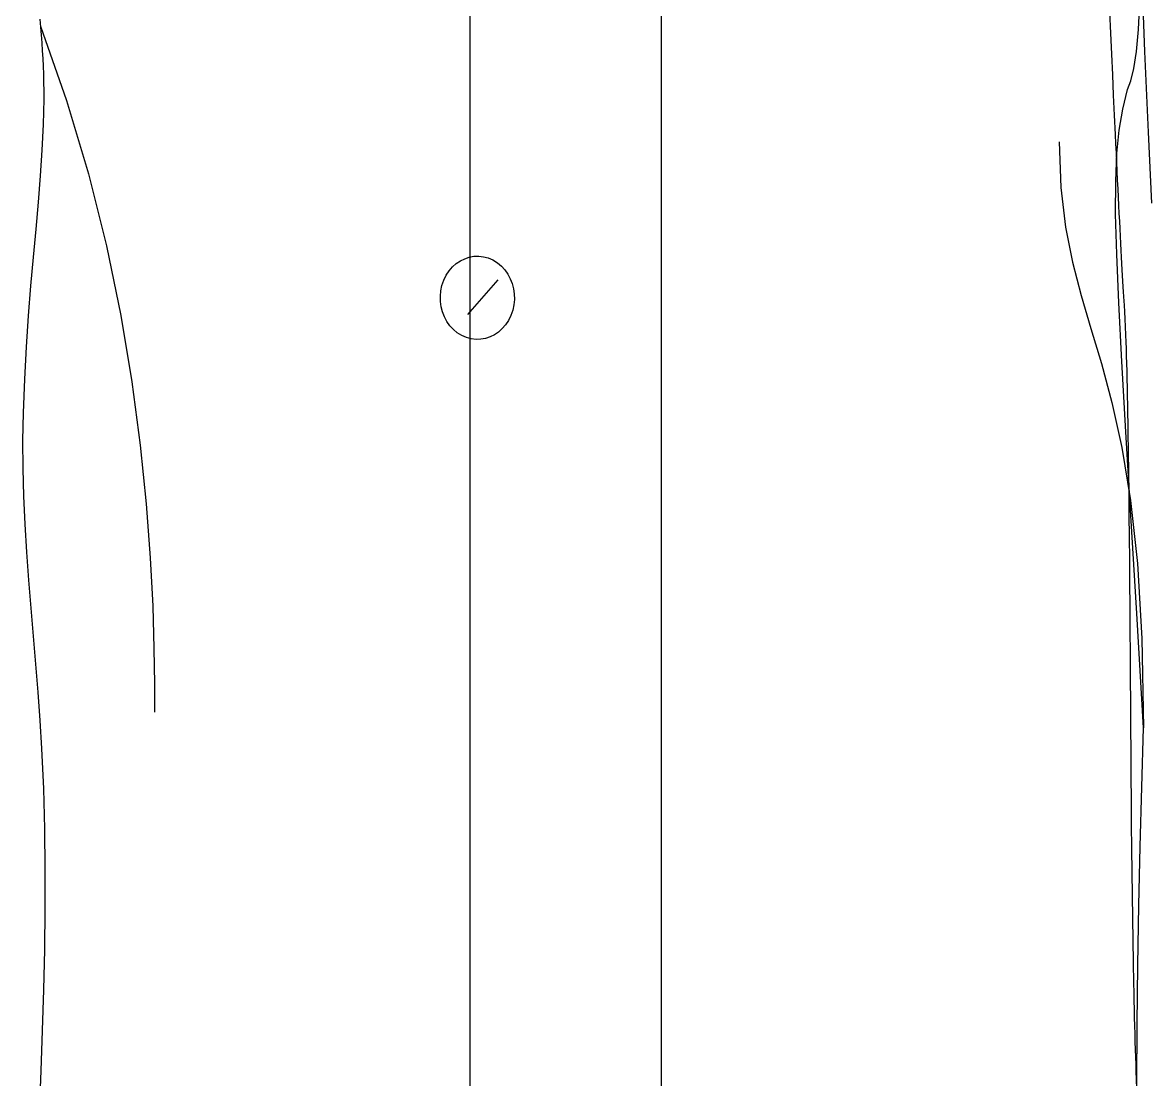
# Model space of a CAD drawing. Extents: x 11992 to 29481, y -6727 to 6811.
# Drawn here: x 21443.7 to 21739.3, y 1434.5 to 1711.2 of the extents above; entities that cross this region are included whole.
import ezdxf

# ---------------------------------------------------------------- set-up
doc = ezdxf.new("R2010")
doc.units = 0
doc.header["$MEASUREMENT"] = 0
doc.layers.get('0').update_dxf_attribs({"color": 8, "linetype": 'CONTINUOUS'})

msp = doc.modelspace()

# ---------------------------------------------------------------- linework, layer by layer
for p, q in [((21560.78, 1822.06, -2368.6), (21560.78, 902.07, -2368.6)), ((21560.78, 1822.06, -1988.6), (21560.78, 902.07, -1988.6)), ((21610.91, 1822.02, -2368.6), (21610.91, 902.03, -2368.6)), ((21610.91, 1822.02, -1988.6), (21610.91, 902.03, -1988.6)), ((21737.63, 1703.57, -1638.17), (21736.71, 1726.24, -1638.71)), ((21735.92, 1709.38, -2368.6), (21736.29, 1716.51, -2368.6)), ((21735.92, 1709.38, -1988.6), (21736.29, 1716.51, -1988.6)), ((21448.17, 1712.09, -2368.6), (21448.37, 1710.01, -2368.6)), ((21448.17, 1712.09, -1988.6), (21448.37, 1710.01, -1988.6)), ((21728.68, 1708.44, -1643.34), (21728.44, 1714.03, -1643.48)), ((21448.34, 1710.26, -2368.6), (21455.21, 1690.76, -2368.6)), ((21448.34, 1710.26, -1988.6), (21455.21, 1690.76, -1988.6)), ((21448.37, 1710.01, -2368.6), (21448.54, 1707.93, -2368.6)), ((21448.37, 1710.01, -1988.6), (21448.54, 1707.93, -1988.6)), ((21735.39, 1703.64, -2368.6), (21735.92, 1709.38, -2368.6)), ((21735.39, 1703.64, -1988.6), (21735.92, 1709.38, -1988.6)), ((21448.54, 1707.93, -2368.6), (21448.7, 1705.87, -2368.6)), ((21448.54, 1707.93, -1988.6), (21448.7, 1705.87, -1988.6)), ((21728.93, 1702.92, -1643.2), (21728.68, 1708.44, -1643.34)), ((21448.7, 1705.87, -2368.6), (21448.83, 1703.82, -2368.6)), ((21448.7, 1705.87, -1988.6), (21448.83, 1703.82, -1988.6)), ((21448.83, 1703.82, -2368.6), (21448.95, 1701.77, -2368.6)), ((21448.83, 1703.82, -1988.6), (21448.95, 1701.77, -1988.6)), ((21734.73, 1699.18, -2368.6), (21735.39, 1703.64, -2368.6)), ((21734.73, 1699.18, -1988.6), (21735.39, 1703.64, -1988.6)), ((21738.57, 1682.46, -1637.63), (21737.63, 1703.57, -1638.17)), ((21448.95, 1701.77, -2368.6), (21449.06, 1699.73, -2368.6)), ((21448.95, 1701.77, -1988.6), (21449.06, 1699.73, -1988.6)), ((21729.17, 1697.5, -1643.06), (21728.93, 1702.92, -1643.2)), ((21449.06, 1699.73, -2368.6), (21449.14, 1697.7, -2368.6)), ((21449.06, 1699.73, -1988.6), (21449.14, 1697.7, -1988.6)), ((21449.14, 1697.7, -2368.6), (21449.2, 1691.1, -2368.6)), ((21449.14, 1697.7, -1988.6), (21449.2, 1691.1, -1988.6)), ((21729.42, 1692.17, -1642.91), (21729.17, 1697.5, -1643.06)), ((21733.94, 1695.9, -2368.6), (21734.73, 1699.18, -2368.6)), ((21733.94, 1695.9, -1988.6), (21734.73, 1699.18, -1988.6)), ((21733.05, 1693.68, -2368.6), (21733.94, 1695.9, -2368.6)), ((21733.05, 1693.68, -1988.6), (21733.94, 1695.9, -1988.6)), ((21729.66, 1686.97, -1642.78), (21729.42, 1692.17, -1642.91)), ((21731.8, 1688.47, -2368.6), (21733.05, 1693.68, -2368.6)), ((21731.8, 1688.47, -1988.6), (21733.05, 1693.68, -1988.6)), ((21449.2, 1691.1, -2368.6), (21449.06, 1684.48, -2368.6)), ((21449.2, 1691.1, -1988.6), (21449.06, 1684.48, -1988.6)), ((21455.21, 1690.76, -2368.6), (21460.93, 1671.53, -2368.6)), ((21455.21, 1690.76, -1988.6), (21460.93, 1671.53, -1988.6)), ((21730.88, 1683, -2368.6), (21731.8, 1688.47, -2368.6)), ((21730.88, 1683, -1988.6), (21731.8, 1688.47, -1988.6)), ((21729.89, 1681.91, -1642.64), (21729.66, 1686.97, -1642.78)), ((21449.06, 1684.48, -2368.6), (21448.74, 1677.8, -2368.6)), ((21449.06, 1684.48, -1988.6), (21448.74, 1677.8, -1988.6)), ((21730.27, 1676.86, -2368.6), (21730.88, 1683, -2368.6)), ((21730.27, 1676.86, -1988.6), (21730.88, 1683, -1988.6)), ((21739.46, 1663.85, -1637.12), (21738.57, 1682.46, -1637.63)), ((21715.17, 1679.93, -2368.6), (21715.6, 1667.97, -2368.6)), ((21715.17, 1679.93, -1988.6), (21715.6, 1667.97, -1988.6)), ((21730.01, 1679.43, -1642.57), (21729.89, 1681.91, -1642.64)), ((21730.13, 1676.99, -1642.5), (21730.01, 1679.43, -1642.57)), ((21448.74, 1677.8, -2368.6), (21448.29, 1671.02, -2368.6)), ((21448.74, 1677.8, -1988.6), (21448.29, 1671.02, -1988.6)), ((21729.96, 1669.68, -2368.6), (21730.27, 1676.86, -2368.6)), ((21729.97, 1669.68, -1988.6), (21730.27, 1676.86, -1988.6)), ((21730.25, 1674.6, -1642.44), (21730.13, 1676.99, -1642.5)), ((21730.36, 1672.24, -1642.37), (21730.25, 1674.6, -1642.44)), ((21448.29, 1671.02, -2368.6), (21447.73, 1664.11, -2368.6)), ((21448.29, 1671.02, -1988.6), (21447.73, 1664.11, -1988.6)), ((21460.93, 1671.53, -2368.6), (21465.61, 1652.72, -2368.6)), ((21460.93, 1671.53, -1988.6), (21465.61, 1652.72, -1988.6)), ((21730.47, 1669.94, -1642.3), (21730.36, 1672.24, -1642.37)), ((21715.6, 1667.97, -2368.6), (21716.8, 1657.64, -2368.6)), ((21715.6, 1667.97, -1988.6), (21716.8, 1657.64, -1988.6)), ((21729.95, 1661.04, -2368.6), (21729.96, 1669.68, -2368.6)), ((21729.95, 1661.04, -1988.6), (21729.97, 1669.68, -1988.6)), ((21730.58, 1667.68, -1642.24), (21730.47, 1669.94, -1642.3)), ((21730.69, 1665.46, -1642.18), (21730.58, 1667.68, -1642.24)), ((21730.8, 1663.3, -1642.11), (21730.69, 1665.46, -1642.18)), ((21447.73, 1664.11, -2368.6), (21447.1, 1657.04, -2368.6)), ((21447.73, 1664.11, -1988.6), (21447.1, 1657.04, -1988.6)), ((21730.91, 1661.2, -1642.05), (21730.8, 1663.3, -1642.11)), ((21730.23, 1650.55, -2368.6), (21729.95, 1661.04, -2368.6)), ((21730.23, 1650.55, -1988.6), (21729.95, 1661.04, -1988.6)), ((21731.02, 1659.14, -1641.99), (21730.91, 1661.2, -1642.05)), ((21731.12, 1657.15, -1641.93), (21731.02, 1659.14, -1641.99)), ((21447.1, 1657.04, -2368.6), (21446.43, 1649.75, -2368.6)), ((21447.1, 1657.04, -1988.6), (21446.43, 1649.75, -1988.6)), ((21716.8, 1657.64, -2368.6), (21718.62, 1648.4, -2368.6)), ((21716.8, 1657.64, -1988.6), (21718.62, 1648.4, -1988.6)), ((21731.22, 1655.21, -1641.87), (21731.12, 1657.15, -1641.93)), ((21465.61, 1652.72, -2368.6), (21469.36, 1634.51, -2368.6)), ((21465.61, 1652.72, -1988.6), (21469.36, 1634.51, -1988.6)), ((21731.32, 1653.33, -1641.82), (21731.22, 1655.21, -1641.87)), ((21731.42, 1651.51, -1641.76), (21731.32, 1653.33, -1641.82)), ((21446.43, 1649.75, -2368.6), (21445.77, 1642.23, -2368.6)), ((21446.43, 1649.75, -1988.6), (21445.77, 1642.23, -1988.6)), ((21559.46, 1649.35, -1741.04), (21560.65, 1649.75, -1740.35)), ((21559.46, 1649.35, -1741.04), (21560.65, 1649.75, -1740.35)), ((21560.65, 1649.75, -1740.35), (21561.88, 1649.97, -1739.64)), ((21560.65, 1649.75, -1740.35), (21561.88, 1649.97, -1739.64)), ((21561.88, 1649.97, -1739.64), (21563.13, 1650.01, -1738.92)), ((21561.88, 1649.97, -1739.64), (21563.13, 1650.01, -1738.92)), ((21563.13, 1650.01, -1738.92), (21564.39, 1649.87, -1738.19)), ((21563.13, 1650.01, -1738.92), (21564.39, 1649.87, -1738.19)), ((21564.39, 1649.87, -1738.19), (21565.64, 1649.54, -1737.47)), ((21564.39, 1649.87, -1738.19), (21565.64, 1649.54, -1737.47)), ((21730.78, 1637.81, -2368.6), (21730.23, 1650.55, -2368.6)), ((21730.78, 1637.81, -1988.6), (21730.23, 1650.55, -1988.6)), ((21731.51, 1649.76, -1641.71), (21731.42, 1651.51, -1641.76)), ((21731.6, 1648.08, -1641.65), (21731.51, 1649.76, -1641.71)), ((21555.38, 1646.18, -1743.39), (21556.27, 1647.2, -1742.88)), ((21555.38, 1646.18, -1743.39), (21556.27, 1647.2, -1742.88)), ((21556.27, 1647.2, -1742.88), (21557.25, 1648.08, -1742.31)), ((21556.27, 1647.2, -1742.88), (21557.25, 1648.08, -1742.31)), ((21557.25, 1648.08, -1742.31), (21558.32, 1648.79, -1741.7)), ((21557.25, 1648.08, -1742.31), (21558.32, 1648.79, -1741.7)), ((21558.32, 1648.79, -1741.7), (21559.46, 1649.35, -1741.04)), ((21558.32, 1648.79, -1741.7), (21559.46, 1649.35, -1741.04)), ((21565.64, 1649.54, -1737.47), (21566.86, 1649.01, -1736.76)), ((21565.64, 1649.54, -1737.47), (21566.86, 1649.01, -1736.76)), ((21566.86, 1649.01, -1736.76), (21568.03, 1648.3, -1736.09)), ((21566.86, 1649.01, -1736.76), (21568.03, 1648.3, -1736.09)), ((21568.03, 1648.3, -1736.09), (21569.07, 1647.43, -1735.49)), ((21568.03, 1648.3, -1736.09), (21569.07, 1647.43, -1735.49)), ((21569.07, 1647.43, -1735.49), (21569.98, 1646.44, -1734.96)), ((21569.07, 1647.43, -1735.49), (21569.98, 1646.44, -1734.96)), ((21718.62, 1648.4, -2368.6), (21720.9, 1639.72, -2368.6)), ((21718.62, 1648.4, -1988.6), (21720.9, 1639.72, -1988.6)), ((21731.69, 1646.46, -1641.6), (21731.6, 1648.08, -1641.65)), ((21553.98, 1643.73, -1744.2), (21554.61, 1645.02, -1743.84)), ((21553.98, 1643.73, -1744.2), (21554.61, 1645.02, -1743.84)), ((21554.61, 1645.02, -1743.84), (21555.38, 1646.18, -1743.39)), ((21554.61, 1645.02, -1743.84), (21555.38, 1646.18, -1743.39)), ((21569.98, 1646.44, -1734.96), (21570.76, 1645.33, -1734.51)), ((21569.98, 1646.44, -1734.96), (21570.76, 1645.33, -1734.51)), ((21570.76, 1645.33, -1734.51), (21571.41, 1644.12, -1734.14)), ((21570.76, 1645.33, -1734.51), (21571.41, 1644.12, -1734.14)), ((21571.41, 1644.12, -1734.14), (21571.91, 1642.84, -1733.85)), ((21571.41, 1644.12, -1734.14), (21571.91, 1642.84, -1733.85)), ((21731.78, 1644.91, -1641.55), (21731.69, 1646.46, -1641.6)), ((21731.86, 1643.43, -1641.5), (21731.78, 1644.91, -1641.55)), ((21445.77, 1642.23, -2368.6), (21445.14, 1634.43, -2368.6)), ((21445.77, 1642.23, -1988.6), (21445.14, 1634.43, -1988.6)), ((21553.08, 1639.53, -1744.72), (21553.21, 1640.94, -1744.65)), ((21553.08, 1639.53, -1744.72), (21553.21, 1640.94, -1744.65)), ((21553.21, 1640.94, -1744.65), (21553.5, 1642.35, -1744.48)), ((21553.21, 1640.94, -1744.65), (21553.5, 1642.35, -1744.48)), ((21553.5, 1642.35, -1744.48), (21553.98, 1643.73, -1744.2)), ((21553.5, 1642.35, -1744.48), (21553.98, 1643.73, -1744.2)), ((21560.25, 1634.74, -1740.58), (21568.19, 1643.78, -1736)), ((21571.91, 1642.84, -1733.85), (21572.26, 1641.5, -1733.65)), ((21571.91, 1642.84, -1733.85), (21572.26, 1641.5, -1733.65)), ((21572.26, 1641.5, -1733.65), (21572.45, 1640.11, -1733.54)), ((21572.26, 1641.5, -1733.65), (21572.45, 1640.11, -1733.54)), ((21731.95, 1642.02, -1641.45), (21731.86, 1643.43, -1641.5)), ((21732.02, 1640.69, -1641.41), (21731.95, 1642.02, -1641.45)), ((21553.12, 1638.12, -1744.7), (21553.08, 1639.53, -1744.72)), ((21553.12, 1638.12, -1744.7), (21553.08, 1639.53, -1744.72)), ((21553.31, 1636.74, -1744.59), (21553.12, 1638.12, -1744.7)), ((21553.31, 1636.74, -1744.59), (21553.12, 1638.12, -1744.7)), ((21572.49, 1638.7, -1733.52), (21572.36, 1637.28, -1733.59)), ((21572.49, 1638.7, -1733.52), (21572.36, 1637.28, -1733.59)), ((21572.45, 1640.11, -1733.54), (21572.49, 1638.7, -1733.52)), ((21572.45, 1640.11, -1733.54), (21572.49, 1638.7, -1733.52)), ((21720.9, 1639.72, -2368.6), (21723.48, 1631.07, -2368.6)), ((21720.9, 1639.72, -1988.6), (21723.48, 1631.07, -1988.6)), ((21732.1, 1639.43, -1641.36), (21732.02, 1640.69, -1641.41)), ((21732.17, 1638.25, -1641.32), (21732.1, 1639.43, -1641.36)), ((21732.24, 1637.15, -1641.28), (21732.17, 1638.25, -1641.32)), ((21553.66, 1635.4, -1744.39), (21553.31, 1636.74, -1744.59)), ((21553.66, 1635.4, -1744.39), (21553.31, 1636.74, -1744.59)), ((21554.15, 1634.12, -1744.1), (21553.66, 1635.4, -1744.39)), ((21554.15, 1634.12, -1744.1), (21553.66, 1635.4, -1744.39)), ((21572.05, 1635.87, -1733.77), (21571.58, 1634.49, -1734.04)), ((21572.05, 1635.87, -1733.77), (21571.58, 1634.49, -1734.04)), ((21572.36, 1637.28, -1733.59), (21572.05, 1635.87, -1733.77)), ((21572.36, 1637.28, -1733.59), (21572.05, 1635.87, -1733.77)), ((21731.59, 1622.43, -2368.6), (21730.78, 1637.81, -2368.6)), ((21731.59, 1622.43, -1988.6), (21730.78, 1637.81, -1988.6)), ((21732.28, 1636.61, -1641.26), (21732.24, 1637.16, -1641.28)), ((21732.31, 1636.04, -1641.24), (21732.28, 1636.61, -1641.26)), ((21732.35, 1635.44, -1641.22), (21732.31, 1636.04, -1641.24)), ((21732.38, 1634.83, -1641.2), (21732.35, 1635.44, -1641.22)), ((21445.14, 1634.43, -2368.6), (21444.58, 1626.31, -2368.6)), ((21445.14, 1634.43, -1988.6), (21444.58, 1626.31, -1988.6)), ((21469.36, 1634.51, -2368.6), (21472.28, 1617.07, -2368.6)), ((21469.36, 1634.51, -1988.6), (21472.28, 1617.07, -1988.6)), ((21554.8, 1632.92, -1743.73), (21554.15, 1634.12, -1744.1)), ((21554.8, 1632.92, -1743.73), (21554.15, 1634.12, -1744.1)), ((21555.57, 1631.81, -1743.28), (21554.8, 1632.92, -1743.73)), ((21555.57, 1631.81, -1743.28), (21554.8, 1632.92, -1743.73)), ((21570.18, 1632.04, -1734.85), (21569.3, 1631.03, -1735.36)), ((21570.18, 1632.04, -1734.85), (21569.3, 1631.03, -1735.36)), ((21570.95, 1633.2, -1734.41), (21570.18, 1632.04, -1734.85)), ((21570.95, 1633.2, -1734.41), (21570.18, 1632.04, -1734.85)), ((21571.58, 1634.49, -1734.04), (21570.95, 1633.2, -1734.41)), ((21571.58, 1634.49, -1734.04), (21570.95, 1633.2, -1734.41)), ((21732.41, 1634.21, -1641.18), (21732.38, 1634.83, -1641.2)), ((21732.45, 1633.56, -1641.17), (21732.41, 1634.21, -1641.18)), ((21732.48, 1632.9, -1641.15), (21732.45, 1633.56, -1641.17)), ((21732.51, 1632.22, -1641.13), (21732.48, 1632.9, -1641.15)), ((21732.54, 1631.52, -1641.11), (21732.51, 1632.22, -1641.13)), ((21556.49, 1630.82, -1742.76), (21555.57, 1631.81, -1743.28)), ((21556.49, 1630.82, -1742.76), (21555.57, 1631.81, -1743.28)), ((21557.53, 1629.96, -1742.16), (21556.49, 1630.82, -1742.76)), ((21557.53, 1629.96, -1742.16), (21556.49, 1630.82, -1742.76)), ((21558.69, 1629.24, -1741.48), (21557.53, 1629.96, -1742.16)), ((21558.69, 1629.24, -1741.48), (21557.53, 1629.96, -1742.16)), ((21559.91, 1628.7, -1740.78), (21558.69, 1629.24, -1741.48)), ((21559.91, 1628.7, -1740.78), (21558.69, 1629.24, -1741.48)), ((21567.25, 1629.43, -1736.54), (21566.11, 1628.88, -1737.2)), ((21567.25, 1629.43, -1736.54), (21566.11, 1628.88, -1737.2)), ((21568.32, 1630.15, -1735.93), (21567.25, 1629.43, -1736.54)), ((21568.32, 1630.15, -1735.93), (21567.25, 1629.43, -1736.54)), ((21569.3, 1631.03, -1735.36), (21568.32, 1630.15, -1735.93)), ((21569.3, 1631.03, -1735.36), (21568.32, 1630.15, -1735.93)), ((21723.48, 1631.07, -2368.6), (21726.22, 1621.91, -2368.6)), ((21723.48, 1631.07, -1988.6), (21726.22, 1621.91, -1988.6)), ((21732.57, 1630.81, -1641.09), (21732.54, 1631.52, -1641.11)), ((21732.6, 1630.08, -1641.08), (21732.57, 1630.81, -1641.09)), ((21732.63, 1629.34, -1641.06), (21732.6, 1630.08, -1641.08)), ((21732.69, 1627.6, -1641.02), (21732.63, 1629.34, -1641.06)), ((21444.58, 1626.31, -2368.6), (21444.13, 1617.85, -2368.6)), ((21444.58, 1626.31, -1988.6), (21444.13, 1617.85, -1988.6)), ((21561.17, 1628.37, -1740.05), (21559.91, 1628.7, -1740.78)), ((21561.17, 1628.37, -1740.05), (21559.91, 1628.7, -1740.78)), ((21562.43, 1628.22, -1739.33), (21561.17, 1628.37, -1740.05)), ((21562.43, 1628.22, -1739.33), (21561.17, 1628.37, -1740.05)), ((21563.68, 1628.26, -1738.6), (21562.43, 1628.22, -1739.33)), ((21563.68, 1628.26, -1738.6), (21562.43, 1628.22, -1739.33)), ((21564.91, 1628.48, -1737.89), (21563.68, 1628.26, -1738.6)), ((21564.91, 1628.48, -1737.89), (21563.68, 1628.26, -1738.6)), ((21566.11, 1628.88, -1737.2), (21564.91, 1628.48, -1737.89)), ((21566.11, 1628.88, -1737.2), (21564.91, 1628.48, -1737.89)), ((21732.76, 1625.78, -1640.99), (21732.69, 1627.6, -1641.02)), ((21732.82, 1623.89, -1640.95), (21732.76, 1625.78, -1640.99)), ((21732.87, 1621.92, -1640.92), (21732.82, 1623.89, -1640.95)), ((21726.22, 1621.91, -2368.6), (21728.95, 1611.72, -2368.6)), ((21726.22, 1621.91, -1988.6), (21728.95, 1611.72, -1988.6)), ((21732.65, 1604.01, -2368.6), (21731.59, 1622.43, -2368.6)), ((21732.65, 1604.01, -1988.6), (21731.59, 1622.43, -1988.6)), ((21732.93, 1619.89, -1640.89), (21732.87, 1621.92, -1640.92)), ((21444.13, 1617.85, -2368.6), (21443.81, 1608.99, -2368.6)), ((21444.13, 1617.85, -1988.6), (21443.81, 1608.99, -1988.6)), ((21732.98, 1617.79, -1640.86), (21732.93, 1619.89, -1640.89)), ((21733.03, 1615.62, -1640.83), (21732.98, 1617.79, -1640.86)), ((21472.28, 1617.07, -2368.6), (21474.48, 1600.56, -2368.6)), ((21472.28, 1617.07, -1988.6), (21474.48, 1600.56, -1988.6)), ((21733.08, 1613.39, -1640.8), (21733.03, 1615.62, -1640.83)), ((21728.95, 1611.72, -2368.6), (21731.54, 1599.95, -2368.6)), ((21728.95, 1611.72, -1988.6), (21731.54, 1599.95, -1988.6)), ((21733.12, 1611.09, -1640.77), (21733.08, 1613.39, -1640.8)), ((21443.81, 1608.99, -2368.6), (21443.67, 1601.71, -2368.6)), ((21443.81, 1608.99, -1988.6), (21443.67, 1601.71, -1988.6)), ((21733.17, 1608.74, -1640.75), (21733.12, 1611.09, -1640.77)), ((21733.21, 1606.33, -1640.72), (21733.17, 1608.74, -1640.75)), ((21733.25, 1603.87, -1640.7), (21733.21, 1606.33, -1640.72)), ((21733.96, 1582.15, -2368.6), (21732.65, 1604.01, -2368.6)), ((21733.96, 1582.15, -1988.6), (21732.65, 1604.01, -1988.6)), ((21733.33, 1598.75, -1640.66), (21733.25, 1603.87, -1640.7)), ((21443.67, 1601.71, -2368.6), (21443.71, 1594.43, -2368.6)), ((21443.67, 1601.71, -1988.6), (21443.71, 1594.43, -1988.6)), ((21474.48, 1600.56, -2368.6), (21476.05, 1585.16, -2368.6)), ((21474.48, 1600.56, -1988.6), (21476.05, 1585.16, -1988.6)), ((21731.54, 1599.95, -2368.6), (21733.81, 1586.08, -2368.6)), ((21731.54, 1599.95, -1988.6), (21733.81, 1586.08, -1988.6)), ((21733.39, 1593.43, -1640.62), (21733.33, 1598.75, -1640.66)), ((21443.71, 1594.43, -2368.6), (21443.91, 1587.13, -2368.6)), ((21443.71, 1594.43, -1988.6), (21443.91, 1587.13, -1988.6)), ((21733.46, 1587.94, -1640.58), (21733.39, 1593.43, -1640.62)), ((21733.52, 1582.28, -1640.55), (21733.46, 1587.94, -1640.58)), ((21443.91, 1587.13, -2368.6), (21444.25, 1579.83, -2368.6)), ((21443.91, 1587.13, -1988.6), (21444.25, 1579.83, -1988.6)), ((21476.05, 1585.16, -2368.6), (21477.1, 1571.03, -2368.6)), ((21476.05, 1585.16, -1988.6), (21477.1, 1571.03, -1988.6)), ((21733.81, 1586.08, -2368.6), (21735.63, 1569.57, -2368.6)), ((21733.81, 1586.08, -1988.6), (21735.63, 1569.57, -1988.6)), ((21733.57, 1576.47, -1640.52), (21733.52, 1582.28, -1640.55)), ((21735.5, 1556.45, -2368.6), (21733.96, 1582.15, -2368.6)), ((21735.5, 1556.45, -1988.6), (21733.96, 1582.15, -1988.6)), ((21444.25, 1579.83, -2368.6), (21444.7, 1572.51, -2368.6)), ((21444.25, 1579.83, -1988.6), (21444.7, 1572.51, -1988.6)), ((21733.62, 1570.53, -1640.49), (21733.57, 1576.47, -1640.52)), ((21444.7, 1572.51, -2368.6), (21445.23, 1565.19, -2368.6)), ((21444.7, 1572.51, -1988.6), (21445.23, 1565.19, -1988.6)), ((21477.1, 1571.03, -2368.6), (21477.74, 1558.34, -2368.6)), ((21477.1, 1571.03, -1988.6), (21477.74, 1558.34, -1988.6)), ((21733.67, 1564.48, -1640.46), (21733.62, 1570.53, -1640.49)), ((21735.63, 1569.57, -2368.6), (21736.83, 1549.9, -2368.6)), ((21735.63, 1569.57, -1988.6), (21736.83, 1549.9, -1988.6)), ((21445.23, 1565.19, -2368.6), (21445.81, 1557.86, -2368.6)), ((21445.23, 1565.19, -1988.6), (21445.81, 1557.86, -1988.6)), ((21733.71, 1558.32, -1640.43), (21733.67, 1564.48, -1640.46)), ((21477.74, 1558.34, -2368.6), (21478.07, 1547.27, -2368.6)), ((21477.74, 1558.34, -1988.6), (21478.07, 1547.27, -1988.6)), ((21733.75, 1552.09, -1640.41), (21733.71, 1558.32, -1640.43)), ((21445.81, 1557.86, -2368.6), (21446.42, 1550.53, -2368.6)), ((21445.81, 1557.86, -1988.6), (21446.42, 1550.53, -1988.6)), ((21737.27, 1526.52, -2368.6), (21735.5, 1556.45, -2368.6)), ((21737.27, 1526.52, -1988.6), (21735.5, 1556.45, -1988.6)), ((21446.42, 1550.53, -2368.6), (21447.03, 1543.18, -2368.6)), ((21446.42, 1550.53, -1988.6), (21447.03, 1543.18, -1988.6)), ((21733.8, 1545.78, -1640.39), (21733.75, 1552.09, -1640.41)), ((21736.83, 1549.9, -2368.6), (21737.27, 1526.52, -2368.6)), ((21736.83, 1549.9, -1988.6), (21737.27, 1526.52, -1988.6)), ((21478.07, 1547.27, -2368.6), (21478.19, 1537.99, -2368.6)), ((21478.07, 1547.27, -1988.6), (21478.19, 1537.99, -1988.6)), ((21733.84, 1539.43, -1640.36), (21733.8, 1545.78, -1640.39)), ((21447.03, 1543.18, -2368.6), (21447.62, 1535.83, -2368.6)), ((21447.03, 1543.18, -1988.6), (21447.62, 1535.83, -1988.6)), ((21478.19, 1537.99, -2368.6), (21478.21, 1530.65, -2368.6)), ((21478.19, 1537.99, -1988.6), (21478.21, 1530.65, -1988.6)), ((21733.88, 1533.04, -1640.34), (21733.84, 1539.43, -1640.36)), ((21447.62, 1535.83, -2368.6), (21448.16, 1528.46, -2368.6)), ((21447.62, 1535.83, -1988.6), (21448.16, 1528.46, -1988.6)), ((21733.93, 1526.64, -1640.31), (21733.88, 1533.04, -1640.34)), ((21448.16, 1528.46, -2368.6), (21448.63, 1521.09, -2368.6)), ((21448.16, 1528.46, -1988.6), (21448.63, 1521.09, -1988.6)), ((21733.97, 1520.23, -1640.28), (21733.93, 1526.64, -1640.31)), ((21736.8, 1511.01, -2368.6), (21737.27, 1526.52, -2368.6)), ((21736.8, 1511.01, -1988.6), (21737.27, 1526.52, -1988.6)), ((21448.63, 1521.09, -2368.6), (21449.11, 1510.58, -2368.6)), ((21448.63, 1521.09, -1988.6), (21449.11, 1510.58, -1988.6)), ((21734.02, 1513.84, -1640.26), (21733.97, 1520.23, -1640.28)), ((21734.07, 1507.48, -1640.23), (21734.02, 1513.84, -1640.26)), ((21736.39, 1495.48, -2368.6), (21736.8, 1511.01, -2368.6)), ((21736.39, 1495.48, -1988.6), (21736.8, 1511.01, -1988.6)), ((21449.11, 1510.58, -2368.6), (21449.4, 1500.06, -2368.6)), ((21449.11, 1510.58, -1988.6), (21449.4, 1500.06, -1988.6)), ((21734.13, 1501.17, -1640.19), (21734.07, 1507.48, -1640.23)), ((21449.4, 1500.06, -2368.6), (21449.53, 1489.53, -2368.6)), ((21449.4, 1500.06, -1988.6), (21449.53, 1489.53, -1988.6)), ((21734.19, 1494.92, -1640.16), (21734.13, 1501.17, -1640.19)), ((21734.26, 1488.74, -1640.12), (21734.19, 1494.92, -1640.16)), ((21736.05, 1479.95, -2368.6), (21736.39, 1495.48, -2368.6)), ((21736.05, 1479.95, -1988.6), (21736.39, 1495.48, -1988.6)), ((21449.53, 1489.53, -2368.6), (21449.52, 1478.99, -2368.6)), ((21449.53, 1489.53, -1988.6), (21449.52, 1478.99, -1988.6)), ((21734.33, 1482.66, -1640.08), (21734.26, 1488.74, -1640.12)), ((21734.41, 1476.69, -1640.03), (21734.33, 1482.66, -1640.08)), ((21449.52, 1478.99, -2368.6), (21449.39, 1468.43, -2368.6)), ((21449.52, 1478.99, -1988.6), (21449.39, 1468.43, -1988.6)), ((21735.78, 1464.4, -2368.6), (21736.05, 1479.95, -2368.6)), ((21735.78, 1464.4, -1988.6), (21736.05, 1479.95, -1988.6)), ((21734.5, 1470.85, -1639.98), (21734.41, 1476.69, -1640.03)), ((21734.6, 1465.15, -1639.92), (21734.5, 1470.85, -1639.98)), ((21449.39, 1468.43, -2368.6), (21449.15, 1457.87, -2368.6)), ((21449.39, 1468.43, -1988.6), (21449.15, 1457.87, -1988.6)), ((21734.71, 1459.61, -1639.86), (21734.6, 1465.15, -1639.92)), ((21735.6, 1448.85, -2368.6), (21735.78, 1464.4, -2368.6)), ((21735.6, 1448.85, -1988.6), (21735.78, 1464.4, -1988.6)), ((21449.15, 1457.87, -2368.6), (21448.84, 1447.3, -2368.6)), ((21449.15, 1457.87, -1988.6), (21448.84, 1447.3, -1988.6)), ((21734.76, 1457.32, -1639.83), (21734.71, 1459.61, -1639.86)), ((21734.81, 1455.07, -1639.8), (21734.76, 1457.32, -1639.83)), ((21734.86, 1452.85, -1639.77), (21734.81, 1455.07, -1639.8)), ((21734.91, 1450.66, -1639.74), (21734.86, 1452.85, -1639.77)), ((21734.97, 1448.51, -1639.71), (21734.91, 1450.66, -1639.74)), ((21735.49, 1433.29, -2368.6), (21735.6, 1448.85, -2368.6)), ((21735.49, 1433.29, -1988.6), (21735.6, 1448.85, -1988.6)), ((21448.84, 1447.3, -2368.6), (21448.47, 1436.73, -2368.6)), ((21448.84, 1447.3, -1988.6), (21448.47, 1436.73, -1988.6)), ((21735.03, 1446.39, -1639.68), (21734.97, 1448.51, -1639.71)), ((21735.09, 1444.32, -1639.64), (21735.03, 1446.39, -1639.68)), ((21735.15, 1442.28, -1639.6), (21735.09, 1444.32, -1639.64)), ((21735.21, 1440.28, -1639.57), (21735.15, 1442.28, -1639.6)), ((21735.28, 1438.32, -1639.53), (21735.21, 1440.28, -1639.57)), ((21735.35, 1436.4, -1639.49), (21735.28, 1438.32, -1639.53)), ((21448.47, 1436.73, -2368.6), (21448.06, 1426.16, -2368.6)), ((21448.47, 1436.73, -1988.6), (21448.06, 1426.16, -1988.6)), ((21735.42, 1434.53, -1639.45), (21735.35, 1436.4, -1639.49)), ((21735.52, 1431.96, -1639.39), (21735.42, 1434.53, -1639.45))]:
    msp.add_line(p, q)

doc.saveas('drawing.dxf')
